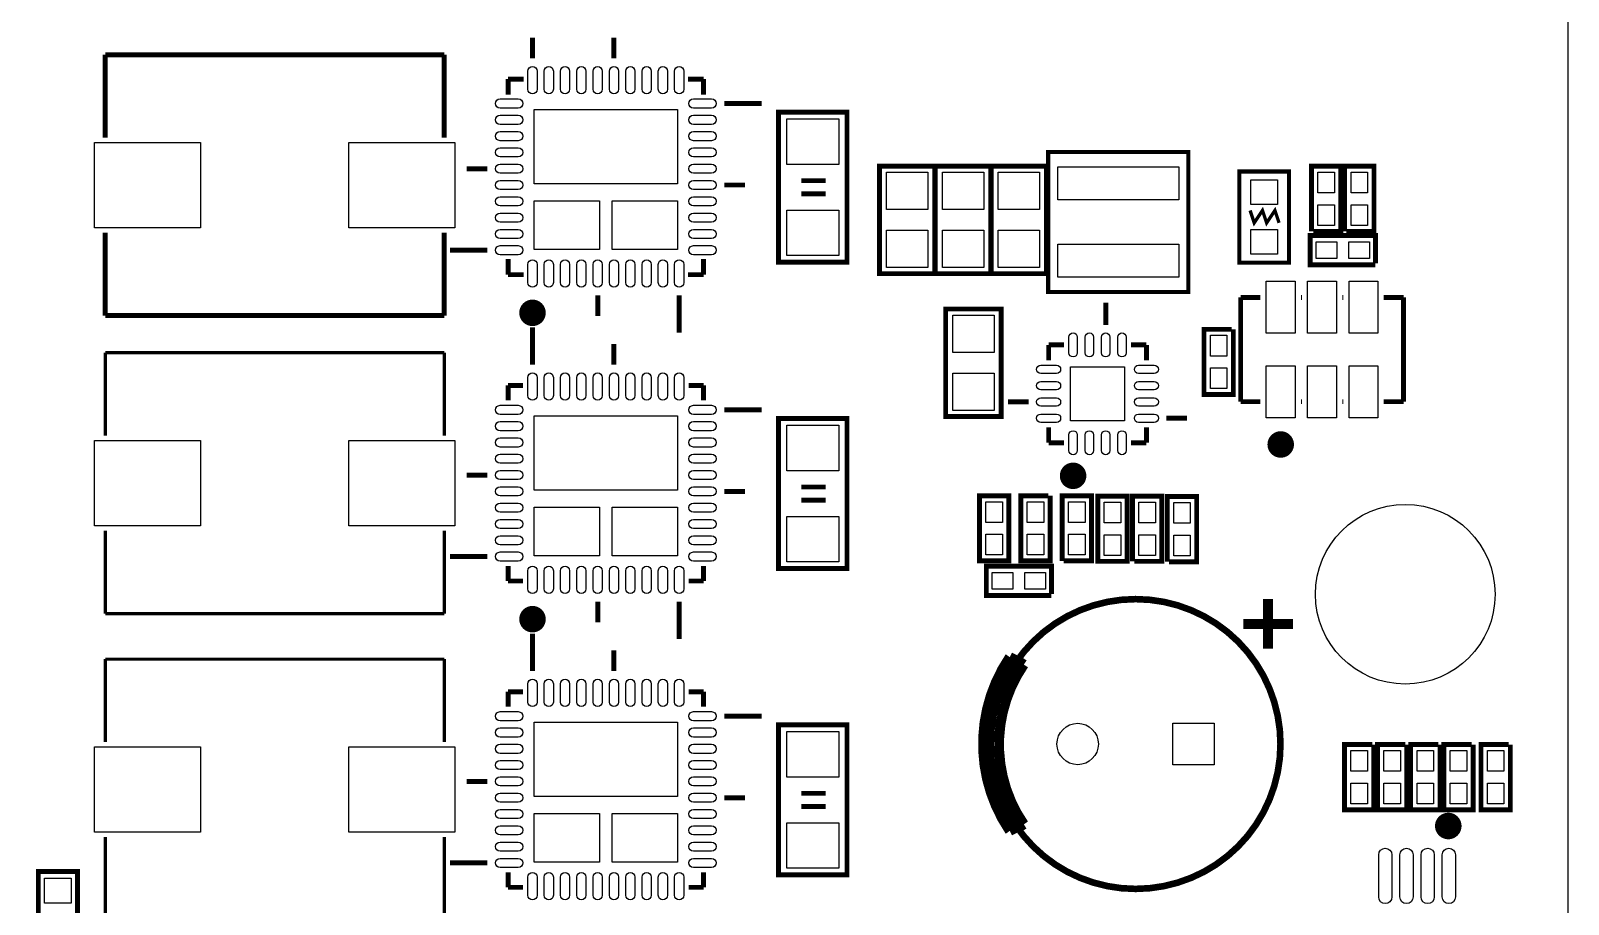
# Model space of a CAD drawing. Header units: millimetres. Extents: x -15 to 227, y -9 to 102.
# Drawn here: x 179.32 to 226.5, y 41.74 to 68.54 of the extents above; entities that cross this region are included whole.
import ezdxf

# ---------------------------------------------------------------- set-up
doc = ezdxf.new("R2010")
doc.units = ezdxf.units.MM
doc.header["$LTSCALE"] = 10
for name, color, linetype in [('BG_OUTLINE', 2, 'Continuous'), ('PG_SILKSCREEN_TOP', 3, 'Continuous'), ('PIN_TOP', 4, 'Continuous')]:
    doc.layers.add(name, color=color, linetype=linetype)

msp = doc.modelspace()

# ---------------------------------------------------------------- linework, layer by layer
at = {"layer": 'BG_OUTLINE'}
msp.add_lwpolyline([(133.299962, 3.39979), (224.499932, 3.39979, 0.414205), (226.499928, 5.399786), (226.499928, 70.799706), (226.499928, 99.799902, 0.414202), (224.499932, 101.799898), (-5.500116, 101.799898, 0.414205)], format="xyb", dxfattribs=at)
at = {"layer": 'PG_SILKSCREEN_TOP'}
for points in [[(194.719956, 67.693794, 0.1524, 0.1524, 0), (194.719956, 68.328794, 0.1524, 0.1524, 0)], [(197.219824, 67.693794, 0.1524, 0.1524, 0), (197.219824, 68.328794, 0.1524, 0.1524, 0)], [(181.610254, 67.801744, 0.150114, 0.150114, 0), (192.01003, 67.801744, 0.150114, 0.150114, 0)], [(181.610254, 65.262252, 0.150114, 0.150114, 0), (181.610254, 67.801744, 0.150114, 0.150114, 0)], [(192.01003, 67.801744, 0.150114, 0.150114, 0), (192.01003, 65.262252, 0.150114, 0.150114, 0)], [(193.969894, 67.055746, 0.1524, 0.1524, 0), (194.453256, 67.055746, 0.1524, 0.1524, 0)], [(193.969894, 66.572384, 0.1524, 0.1524, 0), (193.969894, 67.055746, 0.1524, 0.1524, 0)], [(199.48652, 67.055746, 0.1524, 0.1524, 0), (199.969882, 67.055746, 0.1524, 0.1524, 0)], [(199.969882, 67.055746, 0.1524, 0.1524, 0), (199.969882, 66.572384, 0.1524, 0.1524, 0)], [(200.60793, 66.305684, 0.1524, 0.1524, 0), (201.75093, 66.305684, 0.1524, 0.1524, 0)], [(193.331846, 64.305688, 0.1524, 0.1524, 0), (192.696846, 64.305688, 0.1524, 0.1524, 0)], [(218.624658, 62.38113, 0.150114, 0.150114, 0), (218.624658, 64.381126, 0.150114, 0.150114, 0), (219.524834, 64.381126, 0.150114, 0.150114, 0), (219.524834, 62.38113, 0.150114, 0.150114, 0), (218.674696, 62.38113, 0.150114, 0.150114, 0)], [(219.640658, 62.38113, 0.150114, 0.150114, 0), (219.640658, 64.381126, 0.150114, 0.150114, 0), (220.540834, 64.381126, 0.150114, 0.150114, 0), (220.540834, 62.38113, 0.150114, 0.150114, 0), (219.690696, 62.38113, 0.150114, 0.150114, 0)], [(200.60793, 63.805816, 0.1524, 0.1524, 0), (201.24293, 63.805816, 0.1524, 0.1524, 0)], [(202.97013, 63.93815, 0.150114, 0.150114, 0), (203.720192, 63.93815, 0.150114, 0.150114, 0)], [(202.97013, 63.538354, 0.150114, 0.150114, 0), (203.720192, 63.538354, 0.150114, 0.150114, 0)], [(216.737946, 63.025528, 0.1016, 0.1016, 0), (216.864946, 62.644528, 0.1016, 0.1016, 0), (217.118946, 63.025528, 0.1016, 0.1016, 0), (217.245946, 62.644528, 0.1016, 0.1016, 0), (217.499946, 63.025528, 0.1016, 0.1016, 0), (217.626946, 62.644528, 0.1016, 0.1016, 0)], [(181.610254, 59.80176, 0.150114, 0.150114, 0), (181.610254, 62.341252, 0.150114, 0.150114, 0)], [(192.01003, 62.341252, 0.150114, 0.150114, 0), (192.01003, 59.80176, 0.150114, 0.150114, 0)], [(220.582744, 61.35624, 0.150114, 0.150114, 0), (218.582748, 61.35624, 0.150114, 0.150114, 0), (218.582748, 62.256416, 0.150114, 0.150114, 0), (220.582744, 62.256416, 0.150114, 0.150114, 0), (220.582744, 61.406278, 0.150114, 0.150114, 0)], [(193.331846, 61.80582, 0.1524, 0.1524, 0), (192.188846, 61.80582, 0.1524, 0.1524, 0)], [(193.969894, 61.055758, 0.1524, 0.1524, 0), (193.969894, 61.53912, 0.1524, 0.1524, 0)], [(199.969882, 61.53912, 0.1524, 0.1524, 0), (199.969882, 61.055758, 0.1524, 0.1524, 0)], [(194.453256, 61.055758, 0.1524, 0.1524, 0), (193.969894, 61.055758, 0.1524, 0.1524, 0)], [(199.969882, 61.055758, 0.1524, 0.1524, 0), (199.48652, 61.055758, 0.1524, 0.1524, 0)], [(196.719952, 60.41771, 0.1524, 0.1524, 0), (196.719952, 59.78271, 0.1524, 0.1524, 0)], [(199.21982, 60.41771, 0.1524, 0.1524, 0), (199.21982, 59.27471, 0.1524, 0.1524, 0)], [(216.447624, 60.358274, 0.150114, 0.150114, 0), (217.056462, 60.358274, 0.150114, 0.150114, 0)], [(216.447624, 57.158382, 0.150114, 0.150114, 0), (216.447624, 60.358274, 0.150114, 0.150114, 0)], [(218.29903, 60.358274, 0.150114, 0.150114, 0), (218.326462, 60.358274, 0.150114, 0.150114, 0)], [(219.56903, 60.358274, 0.150114, 0.150114, 0), (219.596462, 60.358274, 0.150114, 0.150114, 0)], [(220.83903, 60.358274, 0.150114, 0.150114, 0), (221.447868, 60.358274, 0.150114, 0.150114, 0)], [(221.447868, 60.358274, 0.150114, 0.150114, 0), (221.447868, 57.158382, 0.150114, 0.150114, 0)], [(212.307424, 59.510422, 0.1524, 0.1524, 0), (212.307424, 60.194952, 0.1524, 0.1524, 0)], [(192.01003, 59.80176, 0.150114, 0.150114, 0), (181.610254, 59.80176, 0.150114, 0.150114, 0)], [(194.719956, 58.295794, 0.1524, 0.1524, 0), (194.719956, 59.438794, 0.1524, 0.1524, 0)], [(216.222834, 59.377326, 0.150114, 0.150114, 0), (216.222834, 57.37733, 0.150114, 0.150114, 0), (215.322658, 57.37733, 0.150114, 0.150114, 0), (215.322658, 59.377326, 0.150114, 0.150114, 0), (216.172796, 59.377326, 0.150114, 0.150114, 0)], [(197.219824, 58.295794, 0.1524, 0.1524, 0), (197.219824, 58.930794, 0.1524, 0.1524, 0)], [(210.557364, 58.900822, 0.1524, 0.1524, 0), (211.028026, 58.900822, 0.1524, 0.1524, 0)], [(210.557364, 58.43016, 0.1524, 0.1524, 0), (210.557364, 58.900822, 0.1524, 0.1524, 0)], [(213.08695, 58.900822, 0.1524, 0.1524, 0), (213.557612, 58.900822, 0.1524, 0.1524, 0)], [(213.557612, 58.900822, 0.1524, 0.1524, 0), (213.557612, 58.43016, 0.1524, 0.1524, 0)], [(181.610254, 58.657744, 0.1016, 0.1016, 0), (192.01003, 58.657744, 0.1016, 0.1016, 0)], [(181.610254, 56.118252, 0.1016, 0.1016, 0), (181.610254, 58.657744, 0.1016, 0.1016, 0)], [(192.01003, 58.657744, 0.1016, 0.1016, 0), (192.01003, 56.118252, 0.1016, 0.1016, 0)], [(193.969894, 57.657746, 0.1524, 0.1524, 0), (194.427856, 57.657746, 0.1524, 0.1524, 0)], [(193.969894, 57.199784, 0.1524, 0.1524, 0), (193.969894, 57.657746, 0.1524, 0.1524, 0)], [(199.51192, 57.657746, 0.1524, 0.1524, 0), (199.969882, 57.657746, 0.1524, 0.1524, 0)], [(199.969882, 57.657746, 0.1524, 0.1524, 0), (199.969882, 57.199784, 0.1524, 0.1524, 0)], [(209.947764, 57.150762, 0.1524, 0.1524, 0), (209.312764, 57.150762, 0.1524, 0.1524, 0)], [(217.056462, 57.158382, 0.150114, 0.150114, 0), (216.447624, 57.158382, 0.150114, 0.150114, 0)], [(218.326462, 57.158382, 0.150114, 0.150114, 0), (218.29903, 57.158382, 0.150114, 0.150114, 0)], [(219.596462, 57.158382, 0.150114, 0.150114, 0), (219.56903, 57.158382, 0.150114, 0.150114, 0)], [(221.447868, 57.158382, 0.150114, 0.150114, 0), (220.83903, 57.158382, 0.150114, 0.150114, 0)], [(200.60793, 56.907684, 0.1524, 0.1524, 0), (201.75093, 56.907684, 0.1524, 0.1524, 0)], [(214.167212, 56.650636, 0.1524, 0.1524, 0), (214.802212, 56.650636, 0.1524, 0.1524, 0)], [(210.557364, 55.900574, 0.1524, 0.1524, 0), (210.557364, 56.371236, 0.1524, 0.1524, 0)], [(213.557612, 56.371236, 0.1524, 0.1524, 0), (213.557612, 55.900574, 0.1524, 0.1524, 0)], [(211.028026, 55.900574, 0.1524, 0.1524, 0), (210.557364, 55.900574, 0.1524, 0.1524, 0)], [(213.557612, 55.900574, 0.1524, 0.1524, 0), (213.08695, 55.900574, 0.1524, 0.1524, 0)], [(193.331846, 54.907688, 0.1524, 0.1524, 0), (192.696846, 54.907688, 0.1524, 0.1524, 0)], [(200.60793, 54.407816, 0.1524, 0.1524, 0), (201.24293, 54.407816, 0.1524, 0.1524, 0)], [(202.97013, 54.54015, 0.150114, 0.150114, 0), (203.720192, 54.54015, 0.150114, 0.150114, 0)], [(210.602576, 54.273196, 0.150114, 0.150114, 0), (210.602576, 52.2732, 0.150114, 0.150114, 0), (209.7024, 52.2732, 0.150114, 0.150114, 0), (209.7024, 54.273196, 0.150114, 0.150114, 0), (210.552538, 54.273196, 0.150114, 0.150114, 0)], [(210.9724, 52.2732, 0.150114, 0.150114, 0), (210.9724, 54.273196, 0.150114, 0.150114, 0), (211.872576, 54.273196, 0.150114, 0.150114, 0), (211.872576, 52.2732, 0.150114, 0.150114, 0), (211.022438, 52.2732, 0.150114, 0.150114, 0)], [(213.1314, 52.260754, 0.150114, 0.150114, 0), (213.1314, 54.26075, 0.150114, 0.150114, 0), (214.031576, 54.26075, 0.150114, 0.150114, 0), (214.031576, 52.260754, 0.150114, 0.150114, 0), (213.181438, 52.260754, 0.150114, 0.150114, 0)], [(214.1982, 52.2478, 0.150114, 0.150114, 0), (214.1982, 54.247796, 0.150114, 0.150114, 0), (215.098376, 54.247796, 0.150114, 0.150114, 0), (215.098376, 52.2478, 0.150114, 0.150114, 0), (214.248238, 52.2478, 0.150114, 0.150114, 0)], [(202.97013, 54.140354, 0.150114, 0.150114, 0), (203.720192, 54.140354, 0.150114, 0.150114, 0)], [(181.610254, 50.65776, 0.1016, 0.1016, 0), (181.610254, 53.197252, 0.1016, 0.1016, 0)], [(192.01003, 53.197252, 0.1016, 0.1016, 0), (192.01003, 50.65776, 0.1016, 0.1016, 0)], [(193.331846, 52.40782, 0.1524, 0.1524, 0), (192.188846, 52.40782, 0.1524, 0.1524, 0)], [(193.969894, 51.657758, 0.1524, 0.1524, 0), (193.969894, 52.11572, 0.1524, 0.1524, 0)], [(199.969882, 52.11572, 0.1524, 0.1524, 0), (199.969882, 51.657758, 0.1524, 0.1524, 0)], [(210.644486, 51.210464, 0.150114, 0.150114, 0), (208.64449, 51.210464, 0.150114, 0.150114, 0), (208.64449, 52.11064, 0.150114, 0.150114, 0), (210.644486, 52.11064, 0.150114, 0.150114, 0), (210.644486, 51.260502, 0.150114, 0.150114, 0)], [(194.427856, 51.657758, 0.1524, 0.1524, 0), (193.969894, 51.657758, 0.1524, 0.1524, 0)], [(199.969882, 51.657758, 0.1524, 0.1524, 0), (199.51192, 51.657758, 0.1524, 0.1524, 0)], [(196.719952, 51.01971, 0.1524, 0.1524, 0), (196.719952, 50.38471, 0.1524, 0.1524, 0)], [(199.21982, 51.01971, 0.1524, 0.1524, 0), (199.21982, 49.87671, 0.1524, 0.1524, 0)], [(217.289888, 49.577752, 0.3048, 0.3048, 0), (217.289888, 51.101752, 0.3048, 0.3048, 0)], [(192.01003, 50.65776, 0.1016, 0.1016, 0), (181.610254, 50.65776, 0.1016, 0.1016, 0)], [(218.051888, 50.339752, 0.3048, 0.3048, 0), (216.527888, 50.339752, 0.3048, 0.3048, 0)], [(194.719956, 48.897794, 0.1524, 0.1524, 0), (194.719956, 50.040794, 0.1524, 0.1524, 0)], [(197.219824, 48.897794, 0.1524, 0.1524, 0), (197.219824, 49.532794, 0.1524, 0.1524, 0)], [(181.610254, 49.259744, 0.1016, 0.1016, 0), (192.01003, 49.259744, 0.1016, 0.1016, 0)], [(181.610254, 46.720252, 0.1016, 0.1016, 0), (181.610254, 49.259744, 0.1016, 0.1016, 0)], [(192.01003, 49.259744, 0.1016, 0.1016, 0), (192.01003, 46.720252, 0.1016, 0.1016, 0)], [(209.568288, 44.091352, 0.3048, 0.3048, 0), (209.365088, 43.989752, 0.3048, 0.3048, -0.30781), (209.365088, 49.323752, 0.3048, 0.3048, 0)], [(209.669888, 44.116752, 0.3048, 0.3048, 0), (209.796888, 44.192952, 0.3048, 0.3048, -0.310888), (209.796888, 49.095152, 0.3048, 0.3048, 0)], [(209.365088, 49.323752, 0.3048, 0.3048, 0), (209.568288, 49.222152, 0.3048, 0.3048, 0)], [(209.796888, 49.095152, 0.3048, 0.3048, 0), (209.644488, 49.196752, 0.3048, 0.3048, 0)], [(193.969894, 48.259746, 0.1524, 0.1524, 0), (194.427856, 48.259746, 0.1524, 0.1524, 0)], [(193.969894, 47.801784, 0.1524, 0.1524, 0), (193.969894, 48.259746, 0.1524, 0.1524, 0)], [(199.51192, 48.259746, 0.1524, 0.1524, 0), (199.969882, 48.259746, 0.1524, 0.1524, 0)], [(199.969882, 48.259746, 0.1524, 0.1524, 0), (199.969882, 47.801784, 0.1524, 0.1524, 0)], [(200.60793, 47.509684, 0.1524, 0.1524, 0), (201.75093, 47.509684, 0.1524, 0.1524, 0)], [(220.533976, 46.64075, 0.150114, 0.150114, 0), (220.533976, 44.640754, 0.150114, 0.150114, 0), (219.6338, 44.640754, 0.150114, 0.150114, 0), (219.6338, 46.64075, 0.150114, 0.150114, 0), (220.483938, 46.64075, 0.150114, 0.150114, 0)], [(221.549976, 46.64075, 0.150114, 0.150114, 0), (221.549976, 44.640754, 0.150114, 0.150114, 0), (220.6498, 44.640754, 0.150114, 0.150114, 0), (220.6498, 46.64075, 0.150114, 0.150114, 0), (221.499938, 46.64075, 0.150114, 0.150114, 0)], [(222.565976, 46.64075, 0.150114, 0.150114, 0), (222.565976, 44.640754, 0.150114, 0.150114, 0), (221.6658, 44.640754, 0.150114, 0.150114, 0), (221.6658, 46.64075, 0.150114, 0.150114, 0), (222.515938, 46.64075, 0.150114, 0.150114, 0)], [(223.581976, 46.64075, 0.150114, 0.150114, 0), (223.581976, 44.640754, 0.150114, 0.150114, 0), (222.6818, 44.640754, 0.150114, 0.150114, 0), (222.6818, 46.64075, 0.150114, 0.150114, 0), (223.531938, 46.64075, 0.150114, 0.150114, 0)], [(224.724976, 46.64075, 0.150114, 0.150114, 0), (224.724976, 44.640754, 0.150114, 0.150114, 0), (223.8248, 44.640754, 0.150114, 0.150114, 0), (223.8248, 46.64075, 0.150114, 0.150114, 0), (224.674938, 46.64075, 0.150114, 0.150114, 0)], [(193.331846, 45.509688, 0.1524, 0.1524, 0), (192.696846, 45.509688, 0.1524, 0.1524, 0)], [(200.60793, 45.009816, 0.1524, 0.1524, 0), (201.24293, 45.009816, 0.1524, 0.1524, 0)], [(202.97013, 45.14215, 0.150114, 0.150114, 0), (203.720192, 45.14215, 0.150114, 0.150114, 0)], [(202.97013, 44.742354, 0.150114, 0.150114, 0), (203.720192, 44.742354, 0.150114, 0.150114, 0)], [(181.610254, 41.25976, 0.1016, 0.1016, 0), (181.610254, 43.799252, 0.1016, 0.1016, 0)], [(192.01003, 43.799252, 0.1016, 0.1016, 0), (192.01003, 41.25976, 0.1016, 0.1016, 0)], [(193.331846, 43.00982, 0.1524, 0.1524, 0), (192.188846, 43.00982, 0.1524, 0.1524, 0)], [(193.969894, 42.259758, 0.1524, 0.1524, 0), (193.969894, 42.71772, 0.1524, 0.1524, 0)], [(199.969882, 42.71772, 0.1524, 0.1524, 0), (199.969882, 42.259758, 0.1524, 0.1524, 0)], [(194.427856, 42.259758, 0.1524, 0.1524, 0), (193.969894, 42.259758, 0.1524, 0.1524, 0)], [(199.969882, 42.259758, 0.1524, 0.1524, 0), (199.51192, 42.259758, 0.1524, 0.1524, 0)]]:
    msp.add_lwpolyline(points, format="xyseb", dxfattribs=at)
for points in [[(202.270106, 61.438282, 0.150114, 0.150114, 0), (202.270106, 66.038222, 0.150114, 0.150114, 0), (204.370178, 66.038222, 0.150114, 0.150114, 0), (204.370178, 61.438282, 0.150114, 0.150114, 0)], [(214.842598, 60.521088, 0.127, 0.127, 0), (210.542378, 60.521088, 0.127, 0.127, 0), (210.542378, 64.821308, 0.127, 0.127, 0), (214.842598, 64.821308, 0.127, 0.127, 0)], [(207.065372, 64.384936, 0.150114, 0.150114, 0), (207.065372, 61.084968, 0.150114, 0.150114, 0), (205.365604, 61.084968, 0.150114, 0.150114, 0), (205.365604, 64.384936, 0.150114, 0.150114, 0)], [(208.779872, 64.384936, 0.150114, 0.150114, 0), (208.779872, 61.084968, 0.150114, 0.150114, 0), (207.080104, 61.084968, 0.150114, 0.150114, 0), (207.080104, 64.384936, 0.150114, 0.150114, 0)], [(210.494372, 64.384936, 0.150114, 0.150114, 0), (210.494372, 61.084968, 0.150114, 0.150114, 0), (208.794604, 61.084968, 0.150114, 0.150114, 0), (208.794604, 64.384936, 0.150114, 0.150114, 0)], [(217.804746, 64.219328, 0.127, 0.127, 0), (216.407746, 64.219328, 0.127, 0.127, 0), (216.407746, 61.425328, 0.127, 0.127, 0), (217.931746, 61.425328, 0.127, 0.127, 0), (217.931746, 64.219328, 0.127, 0.127, 0)], [(194.922902, 59.88431, 0.4064, 0.4064, 1), (194.516874, 59.884194, 0.4064, 0.4064, 1)], [(207.397604, 56.703214, 0.150114, 0.150114, 0), (207.397604, 60.003182, 0.150114, 0.150114, 0), (209.097372, 60.003182, 0.150114, 0.150114, 0), (209.097372, 56.703214, 0.150114, 0.150114, 0)], [(202.270106, 52.040282, 0.150114, 0.150114, 0), (202.270106, 56.640222, 0.150114, 0.150114, 0), (204.370178, 56.640222, 0.150114, 0.150114, 0), (204.370178, 52.040282, 0.150114, 0.150114, 0)], [(217.880946, 55.845456, 0.4064, 0.4064, 1), (217.474546, 55.8454, 0.4064, 0.4064, 1)], [(211.510626, 54.884574, 0.4064, 0.4064, 1), (211.10415, 54.884622, 0.4064, 0.4064, 1)], [(208.4324, 52.2732, 0.1524, 0.1524, 0), (208.4324, 54.273196, 0.1524, 0.1524, 0), (209.332576, 54.273196, 0.1524, 0.1524, 0), (209.332576, 52.2732, 0.1524, 0.1524, 0)], [(212.964776, 54.26075, 0.1524, 0.1524, 0), (212.964776, 52.260754, 0.1524, 0.1524, 0), (212.0646, 52.260754, 0.1524, 0.1524, 0), (212.0646, 54.26075, 0.1524, 0.1524, 0)], [(217.670888, 46.656752, 0.2032, 0.2032, 1), (208.780888, 46.656752, 0.2032, 0.2032, 1)], [(194.922902, 50.48631, 0.4064, 0.4064, 1), (194.516874, 50.486194, 0.4064, 0.4064, 1)], [(202.270106, 42.642282, 0.150114, 0.150114, 0), (202.270106, 47.242222, 0.150114, 0.150114, 0), (204.370178, 47.242222, 0.150114, 0.150114, 0), (204.370178, 42.642282, 0.150114, 0.150114, 0)], [(223.02343, 44.141136, 0.405892, 0.405892, 1), (222.615354, 44.141288, 0.405892, 0.405892, 1)], [(179.55514, 40.048942, 0.150114, 0.150114, 0), (179.55514, 42.748962, 0.150114, 0.150114, 0), (180.755036, 42.748962, 0.150114, 0.150114, 0), (180.755036, 40.048942, 0.150114, 0.150114, 0)]]:
    msp.add_lwpolyline(points, format="xyseb", close=True, dxfattribs=at)
at = {"layer": 'PIN_TOP'}
for points in [[(194.580256, 66.741294), (194.580256, 67.300094, -1), (194.859656, 67.300094), (194.859656, 66.741294, -1)], [(195.080128, 66.741294), (195.080128, 67.300094, -1), (195.359528, 67.300094), (195.359528, 66.741294, -1)], [(195.580254, 66.741294), (195.580254, 67.300094, -1), (195.859654, 67.300094), (195.859654, 66.741294, -1)], [(196.080126, 66.741294), (196.080126, 67.300094, -1), (196.359526, 67.300094), (196.359526, 66.741294, -1)], [(196.580252, 66.741294), (196.580252, 67.300094, -1), (196.859652, 67.300094), (196.859652, 66.741294, -1)], [(197.080124, 66.741294), (197.080124, 67.300094, -1), (197.359524, 67.300094), (197.359524, 66.741294, -1)], [(197.58025, 66.741294), (197.58025, 67.300094, -1), (197.85965, 67.300094), (197.85965, 66.741294, -1)], [(198.080122, 66.741294), (198.080122, 67.300094, -1), (198.359522, 67.300094), (198.359522, 66.741294, -1)], [(198.580248, 66.741294), (198.580248, 67.300094, -1), (198.859648, 67.300094), (198.859648, 66.741294, -1)], [(199.08012, 66.741294), (199.08012, 67.300094, -1), (199.35952, 67.300094), (199.35952, 66.741294, -1)], [(194.284346, 66.165984), (193.725546, 66.165984, -1), (193.725546, 66.445384), (194.284346, 66.445384, -1)], [(199.65543, 66.445384), (200.21423, 66.445384, -1), (200.21423, 66.165984), (199.65543, 66.165984, -1)], [(194.284346, 65.666112), (193.725546, 65.666112, -1), (193.725546, 65.945512), (194.284346, 65.945512, -1)], [(199.65543, 65.945512), (200.21423, 65.945512, -1), (200.21423, 65.666112), (199.65543, 65.666112, -1)], [(194.284346, 65.165986), (193.725546, 65.165986, -1), (193.725546, 65.445386), (194.284346, 65.445386, -1)], [(199.65543, 65.445386), (200.21423, 65.445386, -1), (200.21423, 65.165986), (199.65543, 65.165986, -1)], [(194.284346, 64.666114), (193.725546, 64.666114, -1), (193.725546, 64.945514), (194.284346, 64.945514, -1)], [(199.65543, 64.945514), (200.21423, 64.945514, -1), (200.21423, 64.666114), (199.65543, 64.666114, -1)], [(194.284346, 64.165988), (193.725546, 64.165988, -1), (193.725546, 64.445388), (194.284346, 64.445388, -1)], [(199.65543, 64.445388), (200.21423, 64.445388, -1), (200.21423, 64.165988), (199.65543, 64.165988, -1)], [(194.284346, 63.666116), (193.725546, 63.666116, -1), (193.725546, 63.945516), (194.284346, 63.945516, -1)], [(199.65543, 63.945516), (200.21423, 63.945516, -1), (200.21423, 63.666116), (199.65543, 63.666116, -1)], [(194.284346, 63.16599), (193.725546, 63.16599, -1), (193.725546, 63.44539), (194.284346, 63.44539, -1)], [(199.65543, 63.44539), (200.21423, 63.44539, -1), (200.21423, 63.16599), (199.65543, 63.16599, -1)], [(194.284346, 62.666118), (193.725546, 62.666118, -1), (193.725546, 62.945518), (194.284346, 62.945518, -1)], [(199.65543, 62.945518), (200.21423, 62.945518, -1), (200.21423, 62.666118), (199.65543, 62.666118, -1)], [(194.284346, 62.165992), (193.725546, 62.165992, -1), (193.725546, 62.445392), (194.284346, 62.445392, -1)], [(199.65543, 62.445392), (200.21423, 62.445392, -1), (200.21423, 62.165992), (199.65543, 62.165992, -1)], [(194.284346, 61.66612), (193.725546, 61.66612, -1), (193.725546, 61.94552), (194.284346, 61.94552, -1)], [(199.65543, 61.94552), (200.21423, 61.94552, -1), (200.21423, 61.66612), (199.65543, 61.66612, -1)], [(194.859656, 61.37021), (194.859656, 60.81141, -1), (194.580256, 60.81141), (194.580256, 61.37021, -1)], [(195.359528, 61.37021), (195.359528, 60.81141, -1), (195.080128, 60.81141), (195.080128, 61.37021, -1)], [(195.859654, 61.37021), (195.859654, 60.81141, -1), (195.580254, 60.81141), (195.580254, 61.37021, -1)], [(196.359526, 61.37021), (196.359526, 60.81141, -1), (196.080126, 60.81141), (196.080126, 61.37021, -1)], [(196.859652, 61.37021), (196.859652, 60.81141, -1), (196.580252, 60.81141), (196.580252, 61.37021, -1)], [(197.359524, 61.37021), (197.359524, 60.81141, -1), (197.080124, 60.81141), (197.080124, 61.37021, -1)], [(197.85965, 61.37021), (197.85965, 60.81141, -1), (197.58025, 60.81141), (197.58025, 61.37021, -1)], [(198.359522, 61.37021), (198.359522, 60.81141, -1), (198.080122, 60.81141), (198.080122, 61.37021, -1)], [(198.859648, 61.37021), (198.859648, 60.81141, -1), (198.580248, 60.81141), (198.580248, 61.37021, -1)], [(199.35952, 61.37021), (199.35952, 60.81141, -1), (199.08012, 60.81141), (199.08012, 61.37021, -1)], [(211.180426, 58.659522), (211.180426, 59.142122, -1), (211.434426, 59.142122), (211.434426, 58.659522, -1)], [(211.680552, 58.659522), (211.680552, 59.142122, -1), (211.934552, 59.142122), (211.934552, 58.659522, -1)], [(212.180424, 58.659522), (212.180424, 59.142122, -1), (212.434424, 59.142122), (212.434424, 58.659522, -1)], [(212.68055, 58.659522), (212.68055, 59.142122, -1), (212.93455, 59.142122), (212.93455, 58.659522, -1)], [(194.580256, 57.343294), (194.580256, 57.902094, -1), (194.859656, 57.902094), (194.859656, 57.343294, -1)], [(195.080128, 57.343294), (195.080128, 57.902094, -1), (195.359528, 57.902094), (195.359528, 57.343294, -1)], [(195.580254, 57.343294), (195.580254, 57.902094, -1), (195.859654, 57.902094), (195.859654, 57.343294, -1)], [(196.080126, 57.343294), (196.080126, 57.902094, -1), (196.359526, 57.902094), (196.359526, 57.343294, -1)], [(196.580252, 57.343294), (196.580252, 57.902094, -1), (196.859652, 57.902094), (196.859652, 57.343294, -1)], [(197.080124, 57.343294), (197.080124, 57.902094, -1), (197.359524, 57.902094), (197.359524, 57.343294, -1)], [(197.58025, 57.343294), (197.58025, 57.902094, -1), (197.85965, 57.902094), (197.85965, 57.343294, -1)], [(198.080122, 57.343294), (198.080122, 57.902094, -1), (198.359522, 57.902094), (198.359522, 57.343294, -1)], [(198.580248, 57.343294), (198.580248, 57.902094, -1), (198.859648, 57.902094), (198.859648, 57.343294, -1)], [(199.08012, 57.343294), (199.08012, 57.902094, -1), (199.35952, 57.902094), (199.35952, 57.343294, -1)], [(210.798664, 58.02376), (210.316064, 58.02376, -1), (210.316064, 58.27776), (210.798664, 58.27776, -1)], [(213.798912, 58.02376), (213.316312, 58.02376, -1), (213.316312, 58.27776), (213.798912, 58.27776, -1)], [(210.798664, 57.523634), (210.316064, 57.523634, -1), (210.316064, 57.777634), (210.798664, 57.777634, -1)], [(213.798912, 57.523634), (213.316312, 57.523634, -1), (213.316312, 57.777634), (213.798912, 57.777634, -1)], [(210.798664, 57.023762), (210.316064, 57.023762, -1), (210.316064, 57.277762), (210.798664, 57.277762, -1)], [(213.798912, 57.023762), (213.316312, 57.023762, -1), (213.316312, 57.277762), (213.798912, 57.277762, -1)], [(194.284346, 56.767984), (193.725546, 56.767984, -1), (193.725546, 57.047384), (194.284346, 57.047384, -1)], [(199.65543, 57.047384), (200.21423, 57.047384, -1), (200.21423, 56.767984), (199.65543, 56.767984, -1)], [(210.798664, 56.523636), (210.316064, 56.523636, -1), (210.316064, 56.777636), (210.798664, 56.777636, -1)], [(213.798912, 56.523636), (213.316312, 56.523636, -1), (213.316312, 56.777636), (213.798912, 56.777636, -1)], [(194.284346, 56.268112), (193.725546, 56.268112, -1), (193.725546, 56.547512), (194.284346, 56.547512, -1)], [(199.65543, 56.547512), (200.21423, 56.547512, -1), (200.21423, 56.268112), (199.65543, 56.268112, -1)], [(211.180426, 55.659274), (211.180426, 56.141874, -1), (211.434426, 56.141874), (211.434426, 55.659274, -1)], [(211.680552, 55.659274), (211.680552, 56.141874, -1), (211.934552, 56.141874), (211.934552, 55.659274, -1)], [(212.180424, 55.659274), (212.180424, 56.141874, -1), (212.434424, 56.141874), (212.434424, 55.659274, -1)], [(212.68055, 55.659274), (212.68055, 56.141874, -1), (212.93455, 56.141874), (212.93455, 55.659274, -1)], [(194.284346, 55.767986), (193.725546, 55.767986, -1), (193.725546, 56.047386), (194.284346, 56.047386, -1)], [(199.65543, 56.047386), (200.21423, 56.047386, -1), (200.21423, 55.767986), (199.65543, 55.767986, -1)], [(194.284346, 55.268114), (193.725546, 55.268114, -1), (193.725546, 55.547514), (194.284346, 55.547514, -1)], [(199.65543, 55.547514), (200.21423, 55.547514, -1), (200.21423, 55.268114), (199.65543, 55.268114, -1)], [(194.284346, 54.767988), (193.725546, 54.767988, -1), (193.725546, 55.047388), (194.284346, 55.047388, -1)], [(199.65543, 55.047388), (200.21423, 55.047388, -1), (200.21423, 54.767988), (199.65543, 54.767988, -1)], [(194.284346, 54.268116), (193.725546, 54.268116, -1), (193.725546, 54.547516), (194.284346, 54.547516, -1)], [(199.65543, 54.547516), (200.21423, 54.547516, -1), (200.21423, 54.268116), (199.65543, 54.268116, -1)], [(194.284346, 53.76799), (193.725546, 53.76799, -1), (193.725546, 54.04739), (194.284346, 54.04739, -1)], [(199.65543, 54.04739), (200.21423, 54.04739, -1), (200.21423, 53.76799), (199.65543, 53.76799, -1)], [(194.284346, 53.268118), (193.725546, 53.268118, -1), (193.725546, 53.547518), (194.284346, 53.547518, -1)], [(199.65543, 53.547518), (200.21423, 53.547518, -1), (200.21423, 53.268118), (199.65543, 53.268118, -1)], [(194.284346, 52.767992), (193.725546, 52.767992, -1), (193.725546, 53.047392), (194.284346, 53.047392, -1)], [(199.65543, 53.047392), (200.21423, 53.047392, -1), (200.21423, 52.767992), (199.65543, 52.767992, -1)], [(194.284346, 52.26812), (193.725546, 52.26812, -1), (193.725546, 52.54752), (194.284346, 52.54752, -1)], [(199.65543, 52.54752), (200.21423, 52.54752, -1), (200.21423, 52.26812), (199.65543, 52.26812, -1)], [(194.859656, 51.97221), (194.859656, 51.41341, -1), (194.580256, 51.41341), (194.580256, 51.97221, -1)], [(195.359528, 51.97221), (195.359528, 51.41341, -1), (195.080128, 51.41341), (195.080128, 51.97221, -1)], [(195.859654, 51.97221), (195.859654, 51.41341, -1), (195.580254, 51.41341), (195.580254, 51.97221, -1)], [(196.359526, 51.97221), (196.359526, 51.41341, -1), (196.080126, 51.41341), (196.080126, 51.97221, -1)], [(196.859652, 51.97221), (196.859652, 51.41341, -1), (196.580252, 51.41341), (196.580252, 51.97221, -1)], [(197.359524, 51.97221), (197.359524, 51.41341, -1), (197.080124, 51.41341), (197.080124, 51.97221, -1)], [(197.85965, 51.97221), (197.85965, 51.41341, -1), (197.58025, 51.41341), (197.58025, 51.97221, -1)], [(198.359522, 51.97221), (198.359522, 51.41341, -1), (198.080122, 51.41341), (198.080122, 51.97221, -1)], [(198.859648, 51.97221), (198.859648, 51.41341, -1), (198.580248, 51.41341), (198.580248, 51.97221, -1)], [(199.35952, 51.97221), (199.35952, 51.41341, -1), (199.08012, 51.41341), (199.08012, 51.97221, -1)], [(194.580256, 47.945294), (194.580256, 48.504094, -1), (194.859656, 48.504094), (194.859656, 47.945294, -1)], [(195.080128, 47.945294), (195.080128, 48.504094, -1), (195.359528, 48.504094), (195.359528, 47.945294, -1)], [(195.580254, 47.945294), (195.580254, 48.504094, -1), (195.859654, 48.504094), (195.859654, 47.945294, -1)], [(196.080126, 47.945294), (196.080126, 48.504094, -1), (196.359526, 48.504094), (196.359526, 47.945294, -1)], [(196.580252, 47.945294), (196.580252, 48.504094, -1), (196.859652, 48.504094), (196.859652, 47.945294, -1)], [(197.080124, 47.945294), (197.080124, 48.504094, -1), (197.359524, 48.504094), (197.359524, 47.945294, -1)], [(197.58025, 47.945294), (197.58025, 48.504094, -1), (197.85965, 48.504094), (197.85965, 47.945294, -1)], [(198.080122, 47.945294), (198.080122, 48.504094, -1), (198.359522, 48.504094), (198.359522, 47.945294, -1)], [(198.580248, 47.945294), (198.580248, 48.504094, -1), (198.859648, 48.504094), (198.859648, 47.945294, -1)], [(199.08012, 47.945294), (199.08012, 48.504094, -1), (199.35952, 48.504094), (199.35952, 47.945294, -1)], [(194.284346, 47.369984), (193.725546, 47.369984, -1), (193.725546, 47.649384), (194.284346, 47.649384, -1)], [(199.65543, 47.649384), (200.21423, 47.649384, -1), (200.21423, 47.369984), (199.65543, 47.369984, -1)], [(194.284346, 46.870112), (193.725546, 46.870112, -1), (193.725546, 47.149512), (194.284346, 47.149512, -1)], [(199.65543, 47.149512), (200.21423, 47.149512, -1), (200.21423, 46.870112), (199.65543, 46.870112, -1)], [(194.284346, 46.369986), (193.725546, 46.369986, -1), (193.725546, 46.649386), (194.284346, 46.649386, -1)], [(199.65543, 46.649386), (200.21423, 46.649386, -1), (200.21423, 46.369986), (199.65543, 46.369986, -1)], [(194.284346, 45.870114), (193.725546, 45.870114, -1), (193.725546, 46.149514), (194.284346, 46.149514, -1)], [(199.65543, 46.149514), (200.21423, 46.149514, -1), (200.21423, 45.870114), (199.65543, 45.870114, -1)], [(194.284346, 45.369988), (193.725546, 45.369988, -1), (193.725546, 45.649388), (194.284346, 45.649388, -1)], [(199.65543, 45.649388), (200.21423, 45.649388, -1), (200.21423, 45.369988), (199.65543, 45.369988, -1)], [(194.284346, 44.870116), (193.725546, 44.870116, -1), (193.725546, 45.149516), (194.284346, 45.149516, -1)], [(199.65543, 45.149516), (200.21423, 45.149516, -1), (200.21423, 44.870116), (199.65543, 44.870116, -1)], [(194.284346, 44.36999), (193.725546, 44.36999, -1), (193.725546, 44.64939), (194.284346, 44.64939, -1)], [(199.65543, 44.64939), (200.21423, 44.64939, -1), (200.21423, 44.36999), (199.65543, 44.36999, -1)], [(194.284346, 43.870118), (193.725546, 43.870118, -1), (193.725546, 44.149518), (194.284346, 44.149518, -1)], [(199.65543, 44.149518), (200.21423, 44.149518, -1), (200.21423, 43.870118), (199.65543, 43.870118, -1)], [(194.284346, 43.369992), (193.725546, 43.369992, -1), (193.725546, 43.649392), (194.284346, 43.649392, -1)], [(199.65543, 43.649392), (200.21423, 43.649392, -1), (200.21423, 43.369992), (199.65543, 43.369992, -1)], [(220.683582, 41.96334), (220.683582, 43.25874, -1), (221.089982, 43.25874), (221.089982, 41.96334, -1)], [(221.333568, 41.96334), (221.333568, 43.25874, -1), (221.739968, 43.25874), (221.739968, 41.96334, -1)], [(221.983808, 41.96334), (221.983808, 43.25874, -1), (222.390208, 43.25874), (222.390208, 41.96334, -1)], [(222.633794, 41.96334), (222.633794, 43.25874, -1), (223.040194, 43.25874), (223.040194, 41.96334, -1)], [(194.284346, 42.87012), (193.725546, 42.87012, -1), (193.725546, 43.14952), (194.284346, 43.14952, -1)], [(199.65543, 43.14952), (200.21423, 43.14952, -1), (200.21423, 42.87012), (199.65543, 42.87012, -1)], [(194.859656, 42.57421), (194.859656, 42.01541, -1), (194.580256, 42.01541), (194.580256, 42.57421, -1)], [(195.359528, 42.57421), (195.359528, 42.01541, -1), (195.080128, 42.01541), (195.080128, 42.57421, -1)], [(195.859654, 42.57421), (195.859654, 42.01541, -1), (195.580254, 42.01541), (195.580254, 42.57421, -1)], [(196.359526, 42.57421), (196.359526, 42.01541, -1), (196.080126, 42.01541), (196.080126, 42.57421, -1)], [(196.859652, 42.57421), (196.859652, 42.01541, -1), (196.580252, 42.01541), (196.580252, 42.57421, -1)], [(197.359524, 42.57421), (197.359524, 42.01541, -1), (197.080124, 42.01541), (197.080124, 42.57421, -1)], [(197.85965, 42.57421), (197.85965, 42.01541, -1), (197.58025, 42.01541), (197.58025, 42.57421, -1)], [(198.359522, 42.57421), (198.359522, 42.01541, -1), (198.080122, 42.01541), (198.080122, 42.57421, -1)], [(198.859648, 42.57421), (198.859648, 42.01541, -1), (198.580248, 42.01541), (198.580248, 42.57421, -1)], [(199.35952, 42.57421), (199.35952, 42.01541, -1), (199.08012, 42.01541), (199.08012, 42.57421, -1)]]:
    msp.add_lwpolyline(points, format="xyb", close=True, dxfattribs=at)
for points in [[(199.166988, 63.83782), (194.772788, 63.83782), (194.772788, 66.12382), (199.166988, 66.12382)], [(204.120242, 64.4398), (202.520042, 64.4398), (202.520042, 65.8368), (204.120242, 65.8368)], [(181.284626, 65.109852), (184.535826, 65.109852), (184.535826, 62.493652), (181.284626, 62.493652)], [(189.084458, 65.109852), (192.335658, 65.109852), (192.335658, 62.493652), (189.084458, 62.493652)], [(205.580488, 64.196468), (206.850488, 64.196468), (206.850488, 63.053468), (205.580488, 63.053468)], [(207.294988, 64.196468), (208.564988, 64.196468), (208.564988, 63.053468), (207.294988, 63.053468)], [(209.009488, 64.196468), (210.279488, 64.196468), (210.279488, 63.053468), (209.009488, 63.053468)], [(214.546688, 63.348108), (210.838288, 63.348108), (210.838288, 64.364108), (214.546688, 64.364108)], [(219.328746, 64.1985), (219.328746, 63.5635), (218.820746, 63.5635), (218.820746, 64.1985)], [(220.344746, 64.1985), (220.344746, 63.5635), (219.836746, 63.5635), (219.836746, 64.1985)], [(216.763346, 63.965328), (217.576146, 63.965328), (217.576146, 63.203328), (216.763346, 63.203328)], [(196.773292, 61.826394), (194.766692, 61.826394), (194.766692, 63.324994), (196.773292, 63.324994)], [(199.173084, 61.826394), (197.166484, 61.826394), (197.166484, 63.324994), (199.173084, 63.324994)], [(204.120242, 61.639704), (202.520042, 61.639704), (202.520042, 63.036704), (204.120242, 63.036704)], [(219.328746, 63.198756), (219.328746, 62.563756), (218.820746, 62.563756), (218.820746, 63.198756)], [(220.344746, 63.198756), (220.344746, 62.563756), (219.836746, 62.563756), (219.836746, 63.198756)], [(205.580488, 62.416436), (206.850488, 62.416436), (206.850488, 61.273436), (205.580488, 61.273436)], [(207.294988, 62.416436), (208.564988, 62.416436), (208.564988, 61.273436), (207.294988, 61.273436)], [(209.009488, 62.416436), (210.279488, 62.416436), (210.279488, 61.273436), (209.009488, 61.273436)], [(216.763346, 62.441328), (217.576146, 62.441328), (217.576146, 61.679328), (216.763346, 61.679328)], [(214.546688, 60.978288), (210.838288, 60.978288), (210.838288, 61.994288), (214.546688, 61.994288)], [(218.765374, 62.060328), (219.400374, 62.060328), (219.400374, 61.552328), (218.765374, 61.552328)], [(219.765118, 62.060328), (220.400118, 62.060328), (220.400118, 61.552328), (219.765118, 61.552328)], [(217.233246, 59.2582), (217.233246, 60.8584), (218.122246, 60.8584), (218.122246, 59.2582)], [(218.503246, 59.2582), (218.503246, 60.8584), (219.392246, 60.8584), (219.392246, 59.2582)], [(219.773246, 59.2582), (219.773246, 60.8584), (220.662246, 60.8584), (220.662246, 59.2582)], [(208.882488, 58.671714), (207.612488, 58.671714), (207.612488, 59.814714), (208.882488, 59.814714)], [(215.518746, 58.5597), (215.518746, 59.1947), (216.026746, 59.1947), (216.026746, 58.5597)], [(208.882488, 56.891682), (207.612488, 56.891682), (207.612488, 58.034682), (208.882488, 58.034682)], [(212.882988, 56.575198), (211.231988, 56.575198), (211.231988, 58.226198), (212.882988, 58.226198)], [(215.518746, 57.559956), (215.518746, 58.194956), (216.026746, 58.194956), (216.026746, 57.559956)], [(217.233246, 56.658256), (217.233246, 58.258456), (218.122246, 58.258456), (218.122246, 56.658256)], [(218.503246, 56.658256), (218.503246, 58.258456), (219.392246, 58.258456), (219.392246, 56.658256)], [(219.773246, 56.658256), (219.773246, 58.258456), (220.662246, 58.258456), (220.662246, 56.658256)], [(199.166988, 54.43982), (194.772788, 54.43982), (194.772788, 56.72582), (199.166988, 56.72582)], [(204.120242, 55.0418), (202.520042, 55.0418), (202.520042, 56.4388), (204.120242, 56.4388)], [(181.284626, 55.965852), (184.535826, 55.965852), (184.535826, 53.349652), (181.284626, 53.349652)], [(189.084458, 55.965852), (192.335658, 55.965852), (192.335658, 53.349652), (189.084458, 53.349652)], [(196.773292, 52.428394), (194.766692, 52.428394), (194.766692, 53.926994), (196.773292, 53.926994)], [(199.173084, 52.428394), (197.166484, 52.428394), (197.166484, 53.926994), (199.173084, 53.926994)], [(209.136488, 54.09057), (209.136488, 53.45557), (208.628488, 53.45557), (208.628488, 54.09057)], [(209.898488, 53.45557), (209.898488, 54.09057), (210.406488, 54.09057), (210.406488, 53.45557)], [(211.676488, 54.09057), (211.676488, 53.45557), (211.168488, 53.45557), (211.168488, 54.09057)], [(212.260688, 53.443124), (212.260688, 54.078124), (212.768688, 54.078124), (212.768688, 53.443124)], [(213.835488, 54.078124), (213.835488, 53.443124), (213.327488, 53.443124), (213.327488, 54.078124)], [(214.902288, 54.06517), (214.902288, 53.43017), (214.394288, 53.43017), (214.394288, 54.06517)], [(204.120242, 52.241704), (202.520042, 52.241704), (202.520042, 53.638704), (204.120242, 53.638704)], [(209.136488, 53.090826), (209.136488, 52.455826), (208.628488, 52.455826), (208.628488, 53.090826)], [(209.898488, 52.455826), (209.898488, 53.090826), (210.406488, 53.090826), (210.406488, 52.455826)], [(211.676488, 53.090826), (211.676488, 52.455826), (211.168488, 52.455826), (211.168488, 53.090826)], [(212.260688, 52.44338), (212.260688, 53.07838), (212.768688, 53.07838), (212.768688, 52.44338)], [(213.835488, 53.07838), (213.835488, 52.44338), (213.327488, 52.44338), (213.327488, 53.07838)], [(214.902288, 53.065426), (214.902288, 52.430426), (214.394288, 52.430426), (214.394288, 53.065426)], [(208.827116, 51.914552), (209.462116, 51.914552), (209.462116, 51.406552), (208.827116, 51.406552)], [(209.82686, 51.914552), (210.46186, 51.914552), (210.46186, 51.406552), (209.82686, 51.406552)], [(199.166988, 45.04182), (194.772788, 45.04182), (194.772788, 47.32782), (199.166988, 47.32782)], [(215.638888, 47.291752), (215.638888, 46.021752), (214.368888, 46.021752), (214.368888, 47.291752)], [(204.120242, 45.6438), (202.520042, 45.6438), (202.520042, 47.0408), (204.120242, 47.0408)], [(181.284626, 46.567852), (184.535826, 46.567852), (184.535826, 43.951652), (181.284626, 43.951652)], [(189.084458, 46.567852), (192.335658, 46.567852), (192.335658, 43.951652), (189.084458, 43.951652)], [(219.829888, 45.823124), (219.829888, 46.458124), (220.337888, 46.458124), (220.337888, 45.823124)], [(220.845888, 45.823124), (220.845888, 46.458124), (221.353888, 46.458124), (221.353888, 45.823124)], [(221.861888, 45.823124), (221.861888, 46.458124), (222.369888, 46.458124), (222.369888, 45.823124)], [(222.877888, 45.823124), (222.877888, 46.458124), (223.385888, 46.458124), (223.385888, 45.823124)], [(224.020888, 45.823124), (224.020888, 46.458124), (224.528888, 46.458124), (224.528888, 45.823124)], [(219.829888, 44.82338), (219.829888, 45.45838), (220.337888, 45.45838), (220.337888, 44.82338)], [(220.845888, 44.82338), (220.845888, 45.45838), (221.353888, 45.45838), (221.353888, 44.82338)], [(221.861888, 44.82338), (221.861888, 45.45838), (222.369888, 45.45838), (222.369888, 44.82338)], [(222.877888, 44.82338), (222.877888, 45.45838), (223.385888, 45.45838), (223.385888, 44.82338)], [(224.020888, 44.82338), (224.020888, 45.45838), (224.528888, 45.45838), (224.528888, 44.82338)], [(196.773292, 43.030394), (194.766692, 43.030394), (194.766692, 44.528994), (196.773292, 44.528994)], [(199.173084, 43.030394), (197.166484, 43.030394), (197.166484, 44.528994), (199.173084, 44.528994)], [(204.120242, 42.843704), (202.520042, 42.843704), (202.520042, 44.240704), (204.120242, 44.240704)], [(180.561488, 41.77792), (179.748688, 41.77792), (179.748688, 42.53992), (180.561488, 42.53992)]]:
    msp.add_lwpolyline(points, close=True, dxfattribs=at)
for centre, radius in [((221.499938, 51.249834), 2.7559), ((211.447888, 46.656752), 0.635)]:
    msp.add_circle(centre, radius, dxfattribs=at)

doc.saveas('drawing.dxf')
